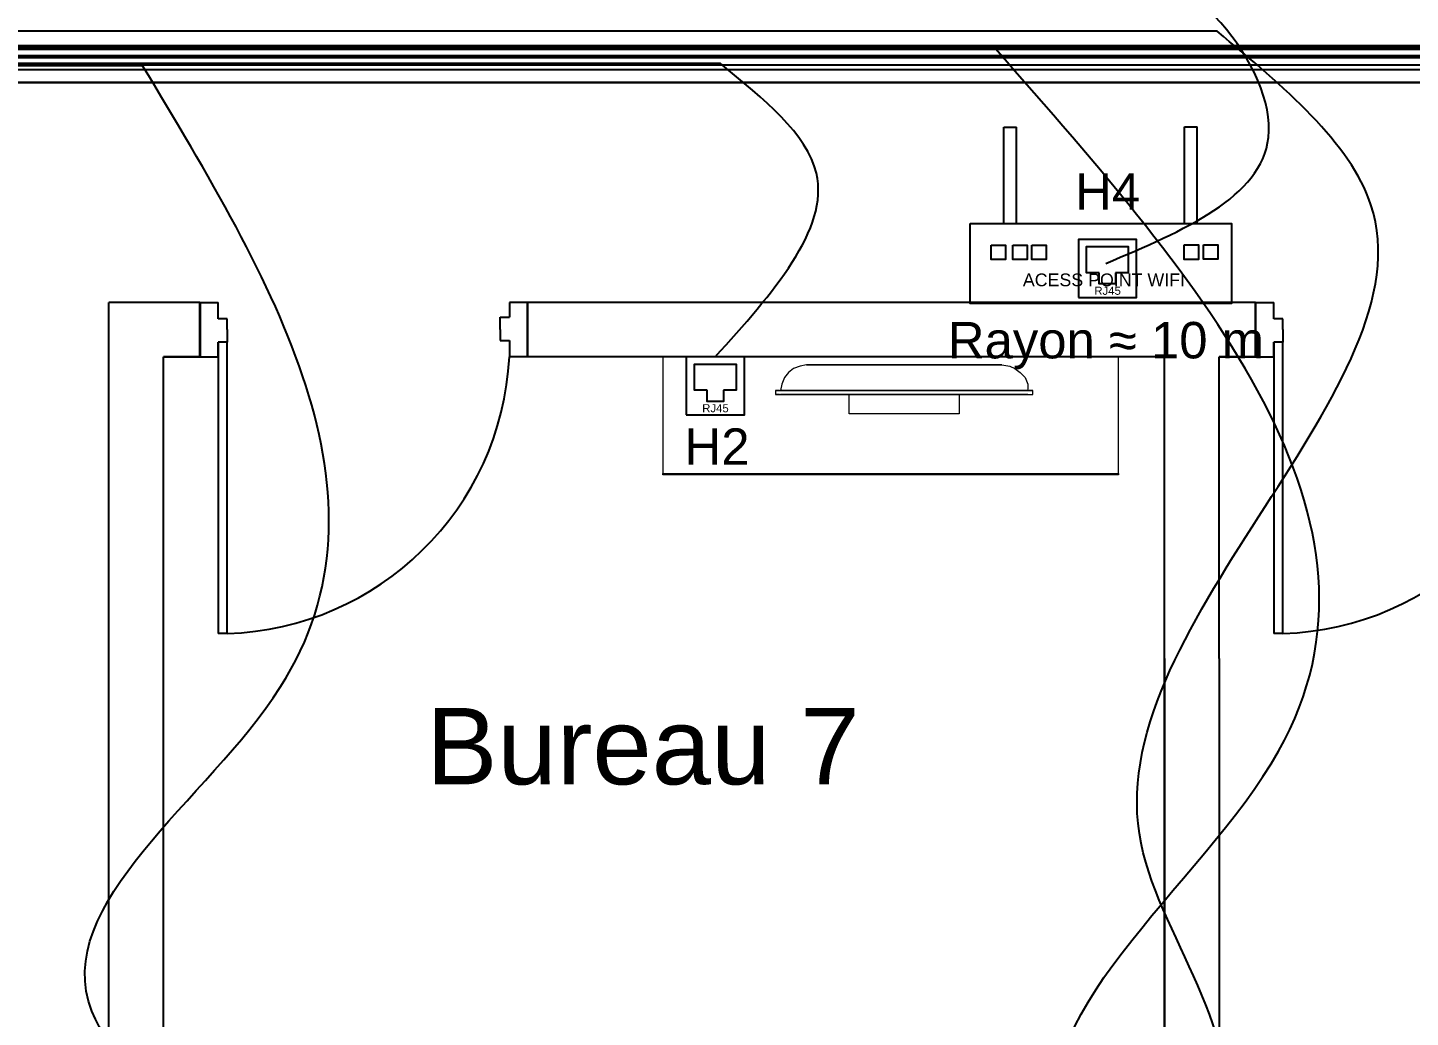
# Model space of a CAD drawing. Header units: metres. Extents: x 131 to 1703, y 190 to 2058.
# Drawn here: x 1497.032 to 1500.83, y 1996.729 to 1999.447 of the extents above; entities that cross this region are included whole.
import ezdxf

# ---------------------------------------------------------------- set-up
doc = ezdxf.new("R2010")
doc.units = ezdxf.units.M
for name, color, linetype in [('Cables des caméras IP', 3, 'Continuous'), ("Cables Point D'access", 7, 'Continuous'), ('Cables RJ45', 7, 'Continuous'), ('Mobilier', 7, 'Continuous'), ('Murs', 7, 'Continuous'), ('Noms Locaux', 7, 'Continuous'), ("Point D'access Wi-FI", 7, 'Continuous'), ('Portes', 7, 'Continuous'), ('Prise RJ45', 7, 'Continuous')]:
    doc.layers.add(name, color=color, linetype=linetype)
doc.layers.add('Chemin de cable', color=7, linetype='Continuous', lineweight=30)
doc.styles.get("Standard").update_dxf_attribs({"font": 'arial.ttf'})

# ---------------------------------------------------------------- blocks, each defined once
blk = doc.blocks.new('Television 1')
at = {"layer": 'Mobilier', "lineweight": 9}
for points in [[(4.5444, 9.0129), (4.5427, 9.0129), (4.5427, 9.5995), (4.5444, 9.5995), (4.5444, 9.0129), (4.6944, 9.0129), (4.6944, 9.5995), (4.5444, 9.5995)], [(4.651, 9.4545), (4.646, 9.4545)], [(4.646, 9.4495), (4.646, 9.4512), (4.646, 9.4529), (4.646, 9.4545), (4.646, 9.4529), (4.646, 9.4512), (4.646, 9.4495), (4.646, 9.1279), (4.646, 9.1262), (4.646, 9.1245), (4.646, 9.1229), (4.651, 9.1229), (4.651, 9.1245), (4.651, 9.1262), (4.651, 9.1279), (4.651, 9.1262), (4.651, 9.1245)], [(4.646, 9.1295), (4.646, 9.4479)], [(4.646, 9.4479), (4.646, 9.4479)], [(4.651, 9.4495), (4.651, 9.4512), (4.651, 9.4529), (4.651, 9.4545), (4.651, 9.4529), (4.651, 9.4512), (4.651, 9.4495), (4.651, 9.1279)], [(4.6844, 9.4145), (4.6827, 9.4229), (4.6794, 9.4312), (4.6744, 9.4379), (4.6677, 9.4429), (4.6594, 9.4462), (4.651, 9.4479)], [(4.646, 9.1479), (4.646, 9.4295)], [(4.646, 9.2179), (4.621, 9.2179), (4.621, 9.3595), (4.646, 9.3595)], [(4.6844, 9.1629), (4.6827, 9.1529), (4.6794, 9.1462), (4.6744, 9.1395), (4.6677, 9.1329), (4.6594, 9.1295), (4.651, 9.1295)], [(4.646, 9.1295), (4.646, 9.1295)], [(4.646, 9.1279), (4.646, 9.1262), (4.646, 9.1245)]]:
    blk.add_lwpolyline(points, dxfattribs=at)
for points in [[(4.651, 9.4479), (4.651, 9.1295)], [(4.6844, 9.4145), (4.6844, 9.1629)]]:
    blk.add_lwpolyline(points, close=True, dxfattribs=at)
blk = doc.blocks.new('Cadre de porte')
at = {"layer": 'Portes'}
for p, q in [((1475.4108, 2002.3926), (1475.4608, 2002.3926)), ((1475.4108, 2002.3926), (1475.4108, 2002.2426)), ((1475.4608, 2002.3476), (1475.4608, 2002.3926)), ((1475.4858, 2002.3476), (1475.4608, 2002.3476)), ((1475.4858, 2002.3176), (1475.4858, 2002.3476)), ((1475.4858, 2002.3176), (1475.4858, 2002.2835)), ((1475.4608, 2002.2426), (1475.4608, 2002.2835)), ((1475.4608, 2002.2426), (1475.4608, 2002.2835)), ((1475.4858, 2002.2835), (1475.4608, 2002.2835)), ((1475.4108, 2002.2426), (1475.4608, 2002.2426))]:
    blk.add_line(p, q, dxfattribs=at)
blk = doc.blocks.new('Battant de porte')
at = {"layer": 'Portes'}
for p, q in [((1476.0711, 2003.4622), (1476.0962, 2003.4622)), ((1476.0711, 2003.4615), (1476.0711, 2003.4622)), ((1476.0711, 2003.4615), (1476.0711, 2002.6615)), ((1476.0962, 2003.4615), (1476.0962, 2003.4622)), ((1476.0962, 2002.6615), (1476.0962, 2003.4615)), ((1476.0711, 2002.6615), (1476.0962, 2002.6615))]:
    blk.add_line(p, q, dxfattribs=at)
blk.add_arc((1476.0962, 2002.6615), 0.801, 91.7926, 177.0715, dxfattribs=at)
blk = doc.blocks.new('PORT RJ45')
at = {"layer": 'Prise RJ45', "color": 30}
blk.add_line((130665.1, 190438.98), (130665.1, 190438.98), dxfattribs=at)
blk.add_lwpolyline([(130665.1, 190435.27), (130670.1, 190435.27), (130670.1, 190440.27), (130665.1, 190440.27)], close=True, dxfattribs=at)
for points in [[(130666.89, 190437.4), (130665.79, 190437.4), (130665.79, 190439.66), (130669.39, 190439.66), (130669.39, 190437.4), (130668.3, 190437.4)], [(130668.3, 190437.4), (130668.3, 190436.44), (130666.89, 190436.44), (130666.89, 190437.4)]]:
    blk.add_lwpolyline(points, dxfattribs=at)
blk.add_text('RJ45', height=0.7, dxfattribs=at).set_placement((130666.47, 190435.5))
blk = doc.blocks.new('ACCESS POINT')
at = {"layer": "Point D'access Wi-FI", "color": 6}
for p, q in [((130685.88, 190446.09), (130685.88, 190461.25)), ((130685.88, 190461.25), (130687.88, 190461.25)), ((130687.88, 190446.09), (130687.88, 190461.25)), ((130714.28, 190446.13), (130714.28, 190461.29)), ((130714.28, 190461.29), (130716.28, 190461.29)), ((130716.28, 190446.13), (130716.28, 190461.29))]:
    blk.add_line(p, q, dxfattribs=at)
for points in [[(130680.64, 190446.09), (130721.64, 190446.09), (130721.64, 190433.57), (130680.64, 190433.57)], [(130683.9, 190442.71), (130686.15, 190442.71), (130686.15, 190440.46), (130683.9, 190440.46)], [(130687.32, 190442.7), (130689.58, 190442.7), (130689.58, 190440.45), (130687.32, 190440.45)], [(130690.29, 190442.7), (130692.55, 190442.7), (130692.55, 190440.45), (130690.29, 190440.45)], [(130714.21, 190442.74), (130716.47, 190442.74), (130716.47, 190440.48), (130714.21, 190440.48)], [(130717.26, 190442.77), (130719.52, 190442.77), (130719.52, 190440.52), (130717.26, 190440.52)]]:
    blk.add_lwpolyline(points, close=True, dxfattribs=at)
blk.add_text('ACESS POINT WIFI', height=2, dxfattribs=at).set_placement((130688.89, 190436.26))

msp = doc.modelspace()

# ---------------------------------------------------------------- linework, layer by layer
at = {"layer": 'Cables des caméras IP', "color": 3}
msp.add_line((1508.4851, 1999.3437), (1484.2638, 1999.3437), dxfattribs=at)
at = {"layer": "Cables Point D'access", "color": 212}
msp.add_open_spline([(1499.9932, 1998.7993), (1500.2077, 1998.89), (1500.6717, 1999.0864), (1500.217, 1999.63), (1499.9973, 1999.6326)], degree=3, knots=[0, 0, 0, 0, 0.565597, 1.223983, 1.223983, 1.223983, 1.223983], dxfattribs=at)
at = {"layer": 'Cables RJ45', "color": 30}
for p, q in [((1500.2995, 1999.4372), (1483.9759, 1999.4372)), ((1502.8818, 1999.3972), (1483.9857, 1999.3972)), ((1502.0378, 1999.3901), (1483.9903, 1999.3901)), ((1499.6907, 1999.3886), (1483.9913, 1999.3886)), ((1505.7315, 1999.3867), (1483.993, 1999.3867)), ((1508.3196, 1999.3953), (1484.3213, 1999.3953)), ((1504.8407, 1999.3695), (1484.2116, 1999.3695)), ((1498.9349, 1999.3486), (1484.2309, 1999.3486)), ((1497.3474, 1999.3423), (1484.2423, 1999.3423)), ((1506.8361, 1999.3644), (1484.8361, 1999.3644)), ((1507.8378, 1999.3314), (1484.3389, 1999.3314))]:
    msp.add_line(p, q, dxfattribs=at)
for points in [[(1500.3129, 1995.883), (1500.1982, 1995.9847), (1500.305, 1996.38), (1500.0858, 1997.2335), (1500.7221, 1998.9604), (1500.2995, 1999.4372)], [(1500.155, 1995.6757), (1500.2177, 1995.8763), (1499.8892, 1996.3813), (1500.4682, 1997.4601), (1499.6907, 1999.3886)], [(1497.4126, 1995.883), (1497.3124, 1996.0534), (1497.3863, 1996.3813), (1497.2081, 1996.7458), (1497.7256, 1997.6355), (1497.3474, 1999.3423)], [(1498.9207, 1998.5426), (1499.1984, 1999.0474), (1498.9349, 1999.3486)]]:
    msp.add_spline(points, degree=3, dxfattribs=at)
at = {"layer": 'Chemin de cable', "color": 5}
msp.add_line((1506.32, 1999.2965), (1485.1057, 1999.2965), dxfattribs=at)
at = {"layer": 'Murs'}
for p, q in [((1497.255, 1994.0326), (1497.255, 1998.6926)), ((1497.505, 1998.6926), (1497.255, 1998.6926)), ((1497.505, 1998.5426), (1497.505, 1998.6926)), ((1498.405, 1998.6176), (1498.405, 1998.6926)), ((1498.405, 1998.6926), (1498.405, 1998.5426)), ((1500.405, 1998.6926), (1498.405, 1998.6926)), ((1500.405, 1998.5426), (1500.405, 1998.6926)), ((1497.405, 1994.5054), (1497.405, 1998.5426)), ((1497.405, 1998.5426), (1497.505, 1998.5426)), ((1497.505, 1998.5426), (1497.405, 1998.5426)), ((1500.155, 1998.5426), (1498.405, 1998.5426)), ((1500.155, 1997.7141), (1500.155, 1998.5426)), ((1500.305, 1997.7141), (1500.305, 1998.5426)), ((1500.305, 1998.5426), (1500.405, 1998.5426)), ((1500.405, 1998.5426), (1500.305, 1998.5426)), ((1500.155, 1996.313), (1500.155, 1997.7141)), ((1500.155, 1997.7141), (1500.155, 1994.9807)), ((1500.305, 1997.7141), (1500.305, 1994.9807))]:
    msp.add_line(p, q, dxfattribs=at)

# ---------------------------------------------------------------- block references
at = {"xscale": 2.132806316670189, "yscale": 2.132806316670189, "zscale": 2.132806316670189, "rotation": 90}
msp.add_blockref('Television 1', (1519.2508, 1988.5304), dxfattribs=at)
at = {"xscale": 0.03188002179658256, "yscale": 0.03188002179658256, "zscale": 0.03188002179658256}
msp.add_blockref('PORT RJ45', (-2666.7651, -4072.6973), dxfattribs=at)
at = {"layer": "Point D'access Wi-FI", "color": 30, "xscale": 0.01749589722470715, "yscale": 0.01749589722470715, "zscale": 0.01749589722470715}
msp.add_blockref('ACCESS POINT', (-786.7537, -1333.1164), dxfattribs=at)
at = {"layer": "Point D'access Wi-FI", "xscale": 0.03188002179658256, "yscale": 0.03188002179658256, "zscale": 0.03188002179658256}
msp.add_blockref('PORT RJ45', (-2665.6879, -4072.3746), dxfattribs=at)
at = {"layer": 'Portes'}
for p in [(22.0943, -3.7), (24.9943, -3.7)]:
    msp.add_blockref('Cadre de porte', p, dxfattribs=at)
at = {"layer": 'Portes', "rotation": 180}
for name, p in [('Cadre de porte', (2973.8158, 4000.9352)), ('Battant de porte', (2973.6512, 4001.245)), ('Battant de porte', (2976.5512, 4001.245))]:
    msp.add_blockref(name, p, dxfattribs=at)

# ---------------------------------------------------------------- texts
at = {"layer": 'Noms Locaux'}
msp.add_text('Bureau 7', height=0.21, dxfattribs=at).set_placement((1498.1265, 1997.3686))
at = {"layer": "Point D'access Wi-FI", "color": 212}
for s, p in [('H4', (1499.9094, 1998.947)), ('Rayon ≈ 10 m', (1499.5596, 1998.5387))]:
    msp.add_text(s, height=0.1, dxfattribs=at).set_placement(p)
at = {"layer": 'Prise RJ45', "color": 30}
msp.add_text('H2', height=0.1, dxfattribs=at).set_placement((1498.8363, 1998.2464))

doc.saveas('drawing.dxf')
